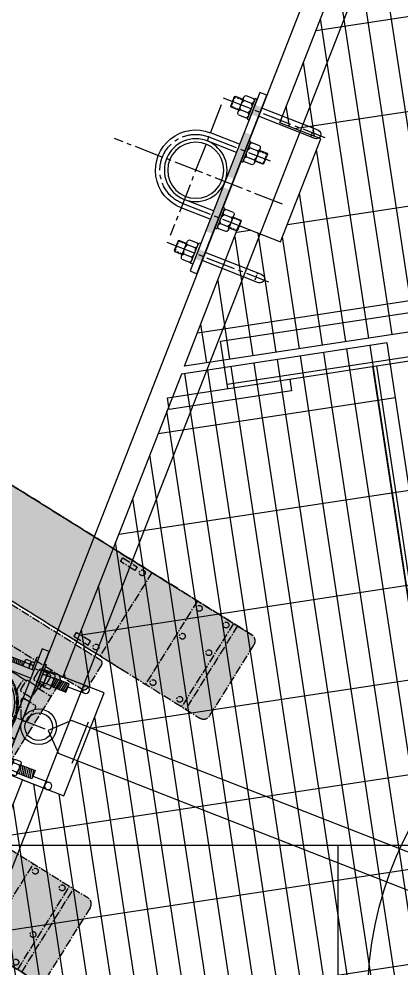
# Model space of a CAD drawing. Extents: x -408 to 1508121, y -29672 to 868845.
# Drawn here: x 1341766 to 1342284, y 373633 to 374919 of the extents above; entities that cross this region are included whole.
import ezdxf

# ---------------------------------------------------------------- set-up
doc = ezdxf.new("R2010")
doc.units = 0
doc.header["$MEASUREMENT"] = 0
for name, pattern in [('CENTER2', [16.875, 11.25, -1.875, 1.875, -1.875]), ('CENTRE', [58, 40, -6, 6, -6]), ('HIDDEN2', [4, 2.5, -1.5])]:
    doc.linetypes.add(name, pattern=pattern)
doc.layers.get('0').update_dxf_attribs({"lineweight": 25})
for name, color, linetype in [('-GRATING SLOT', 2, 'Continuous'), ('Building Exist', 8, 'Continuous'), ('Cable Ladder New', 2, 'Continuous'), ('ELEC', 1, 'CENTER2'), ('Hatch', 8, 'Continuous'), ('Monopole Exist', 7, 'Continuous'), ('Poles Exist', 7, 'Continuous'), ('Steelwork centreline', 1, 'CENTRE'), ('Steelwork Exist', 7, 'Continuous'), ('Steelwork Hidden', 1, 'Continuous'), ('Steelwork New', 2, 'Continuous')]:
    doc.layers.add(name, color=color, linetype=linetype)
pattern_1 = [(98.6293691672023, (1343210.438088908, 372749.4975708759), (-31.39057733275509, -4.763838233643369), []), (188.6293691672023, (1343210.438088908, 372749.4975708759), (19.05535293457347, -125.5623093310203), [])]
pattern_2 = [(190, (-72145.72343656182, -23711.39571074148), (0.4410663712739993, -2.501411692651009), [])]
pattern_3 = [(255, (-12479.50001493878, -2438.904908980039), (1.690370196005869, -0.4529333289294116), [])]

# ---------------------------------------------------------------- blocks, each defined once
blk = doc.blocks.new('1651651')
at = {"layer": 'Monopole Exist', "color": 8}
for p, q in [((740814.0503221236, 419302.0154061548), (740779.4334414382, 419435.1232124968)), ((740833.4494959847, 419306.8838033381), (740798.7895780816, 419440.1570951153)), ((741109.5840900538, 419377.802196404), (741115.7670692098, 419385.6616345999)), ((741109.5840900538, 419377.802196404), (741141.0218428369, 419353.0702797792)), ((741115.7670692098, 419385.6616345999), (741147.2048219935, 419360.9297179746)), ((741117.4435282497, 419371.6192172482), (741034.4505831351, 419253.7103878794)), ((741133.1624046415, 419359.253258935), (741049.969464395, 419241.060294671)), ((741141.0218428369, 419353.0702797792), (741147.2048219935, 419360.9297179746)), ((740493.9583980786, 419231.9822982739), (740514.1132728175, 419266.533434641)), ((740522.7510569093, 419261.4947159561), (740514.1132728175, 419266.533434641)), ((740502.5961821703, 419226.9435795891), (740522.7510569093, 419261.4947159561)), ((740517.7123382249, 419252.8569318647), (740646.258915417, 419186.778042645)), ((740502.5961821703, 419226.9435795891), (740493.9583980786, 419231.9822982739)), ((740507.6349008547, 419235.5813636809), (740635.8724531528, 419169.661327558))]:
    blk.add_line(p, q, dxfattribs=at)
for centre, radius in [((740871.7344647446, 419038.2493361417), 495.0000000000143), ((740784.7520395321, 419454.4030598596), 19.99999999997682), ((740871.7344647446, 419038.2493361417), 270)]:
    blk.add_circle(centre, radius, dxfattribs=at)
blk = doc.blocks.new('NEW MOUNT')
at = {"layer": 'Building Exist'}
h = blk.add_hatch(color=2, dxfattribs=at)
h.dxf.hatch_style = 1
h.paths.add_polyline_path([(-97.99997345975679, 9.994499960404935), (-105.0001735717323, 9.994537142523768), (-105.0002194128028, 0.0005733540147048), (-97.99997345975679, 0.0005351291511033)])
h.paths.add_polyline_path([(-105.0001735717323, 9.994537142523768), (-111.9999734597568, 9.994574322516197), (-111.9999734597568, 0.000611576191659), (-105.0002194128028, 0.0005733540147048)])
h = blk.add_hatch(color=2, dxfattribs=at)
h.dxf.hatch_style = 1
h.paths.add_polyline_path([(-48.55027701400468, 9.995699700324618), (-71.99997345975679, 9.995228154903087), (-71.99997345975679, 0.0003931560713681), (-48.55033010555053, 0.0002651092236192)])
h.paths.add_polyline_path([(-7.999973459756802, 9.99651511855518), (-48.55027701400468, 9.995699700324618), (-48.55033010555053, 0.0002651092236192), (-7.999973459756802, 4.36838799942e-05)])
h = blk.add_hatch(color=2, dxfattribs=at)
h.dxf.hatch_style = 1
h.paths.add_polyline_path([(48.55038321028768, 9.995699700324618), (72.00007965603982, 9.995228154903087), (72.00007965603982, 0.0003931560713681), (48.55043630183354, 0.0002651092236192)])
h.paths.add_polyline_path([(8.000079656039816, 9.99651511855518), (48.55038321028768, 9.995699700324618), (48.55043630183354, 0.0002651092236192), (8.000079656039816, 4.36838799942e-05)])
h = blk.add_hatch(color=2, dxfattribs=at)
h.dxf.hatch_style = 1
h.paths.add_polyline_path([(98.00002654024321, 9.994499960404935), (105.0002266522187, 9.994537142523768), (105.0002724932892, 0.0005733540147048), (98.00002654024321, 0.0005351291511033)])
h.paths.add_polyline_path([(105.0002266522187, 9.994537142523768), (112.0000265402432, 9.994574322516197), (112.0000265402432, 0.000611576191659), (105.0002724932892, 0.0005733540147048)])
at = {"color": 2}
blk.add_lwpolyline([(-130.0000000176551, -0.0059381552309787), (-129.9999469018585, 9.99406184462714), (130.0000530981415, 9.999290134463081), (129.9999999823449, -0.0007098653913999), (-129.999999982343, 0.0007098653913999)], dxfattribs=at)
at = {"layer": 'Steelwork centreline'}
for p, q in [((2.65402431978e-05, -73.6831518124648), (2.65402431978e-05, 170.635769244629)), ((-104.9999734597568, 53.62161284609829), (-105.0008273696549, -94.3414511189372)), ((-94.96396817046208, 52.54718039781764), (94.96402125094843, 52.54617158020447)), ((-48.54997345788433, 52.54701141342011), (-48.55052665888615, -37.00442193518029)), ((48.5500265403316, 52.54670785848758), (48.54947333932797, -37.00472549011465)), ((105.0000265402432, 53.62161284609829), (105.0008804501412, -94.3414511189372))]:
    blk.add_line(p, q, dxfattribs=at)
blk.add_arc((2.65402431978e-05, 52.54667598901106), 48.55, 359.9993738503077, 180, dxfattribs=at)
at = {"layer": 'Steelwork Exist', "color": 2}
for p, q in [((-54.55027701453764, 9.995609933575906), (-54.5499734578043, 52.54704328289846)), ((-42.55027701469953, 9.995546194619235), (-42.54997345796619, 52.54697954394361)), ((42.54972298364918, 9.995306378641544), (42.55002654042619, 52.54673972796228)), ((54.54972298348002, 9.995242639688511), (54.55002654024247, 52.54667598901106)), ((-119.0001202029671, 25.99461150457319), (-119.0001786303437, 14.99461150473689)), ((-115.392414425276, 27.99459234198548), (-94.60780473473824, 27.99448194288016)), ((-111.6668452971135, 14.99457255314883), (-111.6667868697404, 25.99457255299058)), ((-98.33351196396687, 14.99450173208788), (-98.33345353659388, 25.99450173193145)), ((-91.00012020336365, 25.99446278035066), (-91.00017863073664, 14.99446278050527)), ((91.00017328385002, 25.99446278035066), (91.000231711223, 14.99446278050527)), ((115.3924675057624, 27.99459234198548), (94.60785781522465, 27.99448194288016)), ((98.33356504445328, 14.99450173208788), (98.33350661708029, 25.99450173193145)), ((111.6668983775998, 14.99457255314883), (111.6668399502268, 25.99457255299058)), ((119.0001732834534, 25.99461150457319), (119.0002317108301, 14.99461150473689)), ((-115.3924940989691, 12.99459234219648), (-94.60788440842772, 12.99448194309298)), ((115.3925471794555, 12.99459234219648), (94.60793748891409, 12.99448194309298)), ((-111.0007623730143, -82.10465514742698), (-111.0002583041459, -0.0054309877505148)), ((-99.00076237319081, -82.10471888638001), (-99.00025830431879, -0.0054947267017269)), ((-62.5504151155219, -16.0043475733637), (-62.5503566881489, -5.004347573520134)), ((-38.15804121991822, -3.004477135214982), (-58.94265091045963, -3.004366736106022)), ((-55.21702335491863, -5.004386525104564), (-55.21708178229165, -16.00438652494631)), ((-41.88369002177386, -5.004457346163691), (-41.88374844914688, -16.00445734600725)), ((-34.55041511591844, -16.00449629759168), (-34.55035668854363, -5.004496297759033)), ((34.54958488115517, -16.00494087491643), (34.54964330852817, -5.004940875072862)), ((58.94195877675882, -3.005070436767709), (38.15734908621744, -3.004960037658746)), ((41.88297664175843, -5.004979826657289), (41.88291821438543, -16.00497982649904)), ((55.21630997490318, -5.005050647716416), (55.21625154753018, -16.00505064755998)), ((62.54958488075863, -16.00508959914441), (62.54964330813344, -5.005089599311759)), ((99.00081545367719, -82.10471888638001), (99.00031138480516, -0.0054947267017269)), ((111.0008154535007, -82.10465514742698), (111.0003113846323, -0.0054309877505148)), ((-38.15812089360952, -18.00447713500216), (-58.94273058415275, -18.00436673589684)), ((58.94187910306754, -18.00507043655489), (38.15726941252433, -18.00496003744956))]:
    blk.add_line(p, q, dxfattribs=at)
at = {"layer": 'Steelwork Exist', "color": 8, "linetype": 'HIDDEN2'}
for p, q in [((-97.00005115274328, 38.99449464964346), (-113.0000511525195, 38.99457963491478)), ((-112.0000458409558, 39.99457432332201), (-112.0001095799052, 27.99457432349118)), ((-98.00010958010172, 27.9944999613781), (-98.0000458411505, 39.99449996121075)), ((97.00010423322964, 38.99449464964346), (113.0001042330059, 38.99457963491478)), ((98.00016266058813, 27.9944999613781), (98.00009892163686, 39.99449996121075)), ((112.0000989214422, 39.99457432332201), (112.0001626603916, 27.99457432349118)), ((-55.55042573877654, -18.00438475438932), (-55.55048947772957, -30.0043847542238)), ((-41.55048947793146, -30.00445911633324), (-41.55042573897482, -18.00445911650604)), ((41.54957425790053, -18.00497805594204), (41.5495105189475, -30.00497805577652)), ((55.54951051874559, -30.00505241788597), (55.54957425770225, -18.00505241805877)), ((-56.55048416613317, -29.0043794426565), (-40.55048416635691, -29.00446442792964)), ((40.54951583054388, -29.00497274420923), (56.54951583032016, -29.00505772948236)), ((-99.00073050371793, -76.10471888646369), (-111.0007305035487, -76.10465514751066)), ((99.00078358420431, -76.10471888646369), (111.0007835840351, -76.10465514751066))]:
    blk.add_line(p, q, dxfattribs=at)
at = {"layer": 'Steelwork Exist', "color": 2}
for points in [[(-97.00010958012173, 27.99449464979989), (-97.00005115274328, 38.99449464964346), (-98.0000458411505, 39.99449996121075), (-112.0000458409558, 39.99457432332201), (-113.0000511525195, 38.99457963491478), (-113.000109579898, 27.99457963507121)], [(97.00016266060814, 27.99449464979989), (97.00010423322964, 38.99449464964346), (98.00009892163686, 39.99449996121075), (112.0000989214422, 39.99457432332201), (113.0001042330059, 38.99457963491478), (113.0001626603843, 27.99457963507121)], [(-56.55042573876745, -18.00437944281293), (-56.55048416613317, -29.0043794426565), (-55.55048947772957, -30.0043847542238), (-41.55048947793146, -30.00445911633324), (-40.55048416635691, -29.00446442792964), (-40.55042573898754, -18.00446442808606)], [(40.54957425790962, -18.00497274436566), (40.54951583054388, -29.00497274420923), (41.5495105189475, -30.00497805577652), (55.54951051874559, -30.00505241788597), (56.54951583032016, -29.00505772948236), (56.54957425768952, -18.00505772963879)]]:
    blk.add_lwpolyline(points, dxfattribs=at)
at = {"layer": 'Steelwork Exist'}
for points in [[(-90.00018925390758, 12.99445746895617), (-90.00020518864767, 9.994457468999826), (-120.0002051882238, 9.994616816382404), (-120.0001892534874, 12.99461681633875), (-90.00018925390758, 12.99445746895617)], [(90.00024233439397, 12.99445746895617), (90.00025826913406, 9.994457468999826), (120.0002582687102, 9.994616816382404), (120.0002423339738, 12.99461681633875), (90.00024233439397, 12.99445746895617)], [(-63.55034606497793, -3.004342261967393), (-63.55033013024149, -0.0043422620110505), (-33.5503301306635, -0.0045016093972663), (-33.55034606540357, -3.004501609353609), (-63.55034606497793, -3.004342261967393)], [(33.54965393169914, -3.00493556352012), (33.54966986643558, -0.0049355635637767), (63.54966986601357, -0.0050949109499925), (63.5496539312735, -3.005094910906336), (33.54965393169914, -3.00493556352012)]]:
    blk.add_lwpolyline(points, dxfattribs=at)
at = {"layer": 'Steelwork Exist', "color": 2}
for radius in [42.54999999999999, 38.05]:
    blk.add_circle((2.65402431978e-05, 52.54667598901106), radius, dxfattribs=at)
for centre, radius, start, end in [((2.65402431978e-05, 52.54667598901106), 54.55, 359.9993912933662, 180), ((-115.3334660729633, 23.63435032751295), 4.360640472798487, 32.76917191631592, 147.2302194215258), ((-105.0001739091349, 15.88342603149249), 12.11111111111111, 56.60120720098078, 123.3981841369849), ((-94.66679940659014, 23.63424055487303), 4.360640472798487, 32.76917191631592, 147.2302194215258), ((94.66685248707651, 23.63424055487303), 4.360640472798487, 32.7697805784742, 147.2308280836841), ((105.0002269896213, 15.88342603149249), 12.11111111111111, 56.60181586310208, 123.3987927990765), ((115.3335191534497, 23.63435032751295), 4.360640472798487, 32.7697805784742, 147.2308280836841), ((-115.3334994271172, 17.35483373020361), 4.360640472798487, 212.7691719163159, 327.2302194215258), ((-105.0001249245688, 25.10564825358415), 12.11111111111111, 236.6012072009808, 303.3981841369849), ((-94.66683276074036, 17.35472395756551), 4.360640472798487, 212.7691719163159, 327.2302194215258), ((94.66688584122677, 17.35472395756551), 4.360640472798487, 212.7697805784742, 327.2308280836841), ((105.0001780050552, 25.10564825358415), 12.11111111111111, 236.6018158631021, 303.3987927990765), ((115.3335525076036, 17.35483373020361), 4.360640472798487, 212.7697805784742, 327.2308280836841), ((-58.88370255814697, -7.364608750580372), 4.360640472798487, 32.76917191631592, 147.2302194215258), ((-48.55041039431672, -15.11553304660265), 12.11111111111111, 56.60120720098078, 123.3981841369849), ((-38.21703589177014, -7.364718523222108), 4.360640472798487, 32.76917191631592, 147.2302194215258), ((38.21629743853009, -7.365202052133098), 4.360640472798487, 32.76917191631592, 147.2302194215258), ((48.54958960236036, -15.11612634815537), 12.11111111111111, 56.60120720098078, 123.3981841369849), ((58.88296410490693, -7.365311824774835), 4.360640472798487, 32.76917191631592, 147.2302194215258), ((-58.88373591229537, -13.64412534788789), 4.360640472798487, 212.7691719163159, 327.2302194215258), ((-48.55036140975061, -5.893310824509172), 12.11111111111111, 236.6012072009808, 303.3981841369849), ((-38.21706924592218, -13.64423512053145), 4.360640472798487, 212.7691719163159, 327.2302194215258), ((38.21626408438168, -13.64471864944062), 4.360640472798487, 212.7691719163159, 327.2302194215258), ((48.54963858692645, -5.893904126061896), 12.11111111111111, 236.6012072009808, 303.3981841369849), ((58.88293075075488, -13.64482842208417), 4.360640472798487, 212.7691719163159, 327.2302194215258), ((-105.0007623731071, -82.10468701689986), 5.999999999999999, 179.999695668882, 359.999695668882), ((105.0008154535935, -82.10468701689986), 5.999999999999999, 180.000304331118, 0.0003043311180138999)]:
    blk.add_arc(centre, radius, start, end, dxfattribs=at)
blk = doc.blocks.new('M12 NUT')
at = {"layer": 'Steelwork Exist'}
for p, q in [((-5.250000000000226, 8.800000000230739), (-5.250000000000226, 2.000000000230556)), ((5.249999999999772, 8.800000000230739), (5.249999999999772, 2.000000000230556))]:
    blk.add_line(p, q, dxfattribs=at)
blk.add_lwpolyline([(8.499999999999545, 2.305569e-10), (-8.500000000000227, 2.305569e-10, -0.4142135623730721), (-10.50000000000022, 2.000000000230556), (-10.50000000000068, 8.800000000230284, -0.4142135623731072), (-8.500000000000684, 10.80000000023028), (8.5, 10.80000000023074, -0.4142135623731227), (10.5, 8.800000000230284), (10.49999999999954, 2.000000000230556, -0.414213562373074)], format="xyb", close=True, dxfattribs=at)
for centre, start, end in [((-7.250000000000227, 8.800000000230739), 0, 90), ((-7.250000000000227, 2.000000000230556), 270, 0), ((-3.250000000000226, 8.800000000230739), 90, 180), ((-3.250000000000226, 2.000000000230556), 180, 270), ((3.249999999999772, 8.800000000230739), 0, 90), ((3.249999999999772, 2.000000000230556), 270, 0), ((7.249999999999773, 8.800000000230739), 90, 180), ((7.249999999999773, 2.000000000230556), 180, 270)]:
    blk.add_arc(centre, 2, start, end, dxfattribs=at)
blk = doc.blocks.new('M12 LOCK NUT')
at = {"layer": 'Steelwork Exist'}
for p, q in [((-5.249999999999886, 4), (-5.249999999999886, 2)), ((5.250000000000114, 4), (5.250000000000114, 2))]:
    blk.add_line(p, q, dxfattribs=at)
blk.add_lwpolyline([(8.499999999999886, 0), (-8.499999999999886, 0, -0.4142135623730721), (-10.49999999999988, 1.999999999999544), (-10.50000000000034, 3.999999999999545, -0.4142135623731072), (-8.500000000000341, 6), (8.500000000000341, 6, -0.4142135623731227), (10.50000000000034, 4), (10.49999999999988, 1.999999999999544, -0.414213562373074)], format="xyb", close=True, dxfattribs=at)
for centre, start, end in [((-7.249999999999886, 4), 0, 90), ((-7.249999999999886, 2), 270, 0), ((-3.249999999999886, 4), 90, 180), ((-3.249999999999886, 2), 180, 270), ((3.250000000000113, 4), 0, 90), ((3.250000000000113, 2), 270, 0), ((7.250000000000111, 4), 90, 180), ((7.250000000000111, 2), 180, 270)]:
    blk.add_arc(centre, 2, start, end, dxfattribs=at)
blk = doc.blocks.new('1212')
h = blk.add_hatch(color=2)
h.dxf.hatch_style = 1
h.paths.add_polyline_path([(-13115.38170677382, 988.3636829378627), (-13159.38170677382, 988.3636829378627), (-13159.38170677382, 978.3636829378302), (-13131.88170677381, 978.3636829378302), (-13115.38170677382, 978.363682937834)])
h = blk.add_hatch(color=2)
h.dxf.hatch_style = 1
h.paths.add_polyline_path([(-13060.08170677381, 988.3636829378627), (-13016.0817067738, 988.3636829378627), (-13016.0817067738, 978.3636829378302), (-13043.58170677382, 978.3636829378302), (-13060.08170677381, 978.363682937834)])
at = {"layer": 'Steelwork Exist'}
h = blk.add_hatch(dxfattribs=at)
h.set_pattern_fill('ANSI31', color=2, scale=0.8, angle=504.9999999999998, style=0)
h.set_pattern_definition(pattern_2)
h.paths.add_polyline_path([(-13156.88170677383, 1004.26368293786), (-13156.88170677382, 1030.563682937863), (-13162.73170677381, 1030.56368293786), (-13162.73170677381, 1004.26368293786)])
h = blk.add_hatch(dxfattribs=at)
h.set_pattern_fill('ANSI31', color=2, scale=0.8, angle=504.9999999999998, style=0)
h.set_pattern_definition(pattern_2)
h.paths.add_polyline_path([(-13018.58170677381, 1004.26368293786), (-13018.58170677381, 1030.563682937863), (-13012.73170677382, 1030.56368293786), (-13012.73170677382, 1004.26368293786)])
h = blk.add_hatch(dxfattribs=at)
h.set_pattern_fill('ANSI31', color=2, scale=0.8, angle=504.9999999999998, style=0)
h.set_pattern_definition([(190, (-11924.27086900209, 1625.857688235526), (0.4410663712740015, -2.501411692651008), [])])
h.paths.add_polyline_path([(-13156.88170677381, 937.1636829378294), (-13144.88170677381, 937.1636829378294), (-13144.88170677381, 958.5636829378308), (-13156.88170677381, 958.5636829378308)])
h = blk.add_hatch(dxfattribs=at)
h.set_pattern_fill('ANSI31', color=2, scale=0.8, angle=504.9999999999998, style=0)
h.set_pattern_definition([(350.0000000000001, (-14251.19254454553, 1625.857688235526), (-0.4410663712740015, -2.501411692651008), [])])
h.paths.add_polyline_path([(-13018.58170677381, 937.1636829378294), (-13030.58170677381, 937.1636829378294), (-13030.58170677381, 958.5636829378308), (-13018.58170677381, 958.5636829378308)])
at = {"layer": 'Steelwork centreline'}
for p, q in [((-13087.73170677382, 944.8909243002306), (-13087.73170677382, 1136.477414552868)), ((-13185.41525694671, 1045.513682937828), (-12993.68526017469, 1045.513682937828))]:
    blk.add_line(p, q, dxfattribs=at)
at = {"layer": 'Steelwork Exist', "color": 2}
for p, q in [((-13156.88170677383, 1045.513682937835), (-13156.88170677383, 988.3636829378627)), ((-13144.88170677382, 988.3636829378627), (-13144.88170677382, 1045.513682937835)), ((-13030.58170677382, 988.3636829378627), (-13030.58170677382, 1045.513682937835)), ((-13018.58170677382, 1045.513682937835), (-13018.58170677382, 988.3636829378627)), ((-13156.88170677383, 1030.56368293786), (-13162.73170677381, 1030.56368293786)), ((-13162.73170677381, 1030.56368293786), (-13162.73170677381, 1004.26368293786)), ((-13018.58170677381, 1030.56368293786), (-13012.73170677382, 1030.56368293786)), ((-13012.73170677382, 1030.56368293786), (-13012.73170677382, 1004.26368293786)), ((-13162.23170677381, 1002.263682937904), (-13162.23170677381, 997.8636829379027)), ((-13162.23170677381, 993.8636829378592), (-13162.23170677381, 992.8636829378592)), ((-13013.23170677382, 1002.263682937904), (-13013.23170677382, 997.8636829379027)), ((-13013.23170677382, 993.8636829378592), (-13013.23170677382, 992.8636829378592)), ((-13162.73170677381, 913.06368293786), (-13162.73170677381, 978.3636829378627)), ((-13159.38170677382, 988.3636829378627), (-13159.38170677382, 978.3636829378627)), ((-13115.38170677382, 988.3636829378627), (-13115.38170677382, 978.3636829378627)), ((-13060.08170677381, 988.3636829378627), (-13060.08170677381, 978.3636829378627)), ((-13016.0817067738, 988.3636829378627), (-13016.0817067738, 978.3636829378627)), ((-13012.73170677382, 913.06368293786), (-13012.73170677382, 978.3636829378627)), ((-13156.88170677381, 937.1636829378294), (-13156.88170677381, 958.5636829378308)), ((-13144.88170677381, 958.5636829378308), (-13144.88170677381, 937.1636829378294)), ((-13030.58170677381, 958.5636829378308), (-13030.58170677381, 937.1636829378294)), ((-13018.58170677381, 937.1636829378294), (-13018.58170677381, 958.5636829378308)), ((-13144.88170677381, 937.1636829378294), (-13156.88170677381, 937.1636829378294)), ((-13152.73170677379, 937.1636829378294), (-13152.73170677381, 913.06368293786)), ((-13030.58170677381, 937.1636829378294), (-13018.58170677381, 937.1636829378294)), ((-13022.73170677385, 937.1636829378294), (-13022.73170677382, 913.06368293786))]:
    blk.add_line(p, q, dxfattribs=at)
for points in [[(-13156.88170677383, 1004.263682937904), (-13164.73170677381, 1004.263682937904, 0.4142135623730951), (-13166.73170677381, 1002.263682937904), (-13166.73170677381, 997.8636829379027, 0.4142135623730961), (-13164.73170677381, 995.8636829379027), (-13156.88170677383, 995.8636829379027)], [(-13018.58170677381, 1004.263682937904), (-13010.73170677382, 1004.263682937904, -0.4142135623730951), (-13008.73170677382, 1002.263682937904), (-13008.73170677382, 997.8636829379027, -0.4142135623730961), (-13010.73170677382, 995.8636829379027), (-13018.58170677381, 995.8636829379027)], [(-13156.88170677383, 995.863682937859), (-13164.73170677381, 995.863682937859, 0.4142135623730951), (-13166.73170677381, 993.8636829378592), (-13166.73170677381, 992.8636829378592, 0.4142135623730961), (-13164.73170677381, 990.8636829378592), (-13156.88170677383, 990.8636829378592)], [(-13018.58170677381, 995.863682937859), (-13010.73170677382, 995.863682937859, -0.4142135623730951), (-13008.73170677382, 993.8636829378592), (-13008.73170677382, 992.8636829378592, -0.4142135623730961), (-13010.73170677382, 990.8636829378592), (-13018.58170677381, 990.8636829378592)]]:
    blk.add_lwpolyline(points, format="xyb", dxfattribs=at)
for points in [[(-13156.88170677383, 990.8636829378592), (-13175.23170677381, 990.8636829378592), (-13175.23170677381, 988.3636829378627), (-13156.88170677383, 988.3636829378627)], [(-13018.58170677381, 990.8636829378592), (-13000.23170677382, 990.8636829378592), (-13000.23170677384, 988.3636829378627), (-13018.58170677382, 988.3636829378627)]]:
    blk.add_lwpolyline(points, dxfattribs=at)
for points in [[(-12987.73170677381, 988.3636829378627), (-13187.73170677381, 988.3636829378627), (-13187.73170677381, 978.3636829378627), (-12987.73170677381, 978.3636829378627)], [(-13131.88170677381, 978.3636829378302), (-13169.88170677381, 978.3636829378302), (-13169.88170677381, 975.36368293783), (-13131.88170677381, 975.36368293783)], [(-13043.58170677381, 978.3636829378302), (-13005.5817067738, 978.3636829378302), (-13005.5817067738, 975.36368293783), (-13043.58170677381, 975.36368293783)]]:
    blk.add_lwpolyline(points, close=True, dxfattribs=at)
for radius in [57.14999999999999, 52.14999999999999]:
    blk.add_circle((-13087.73170677382, 1045.513682937828), radius, dxfattribs=at)
for centre, radius, start, end in [((-13087.73170677382, 1045.513682937835), 69.15, 0, 180), ((-13087.73170677382, 1045.513682937835), 57.14999999999999, 0, 180), ((-13164.23170677381, 1002.263682937904), 2, 0, 90), ((-13160.23170677381, 1002.263682937904), 2, 90, 180), ((-13015.23170677382, 1002.263682937904), 2, 0, 90), ((-13011.23170677382, 1002.263682937904), 2, 90, 180), ((-13164.23170677381, 997.8636829379027), 2, 270, 0), ((-13164.23170677381, 993.8636829378592), 2, 0, 90), ((-13164.23170677381, 992.8636829378592), 2, 270, 0), ((-13160.23170677381, 997.8636829379027), 2, 180, 270), ((-13160.23170677381, 993.8636829378592), 2, 90, 180), ((-13160.23170677381, 992.8636829378592), 2, 180, 270), ((-13015.23170677382, 997.8636829379027), 2, 270, 0), ((-13015.23170677382, 993.8636829378592), 2, 0, 90), ((-13015.23170677382, 992.8636829378592), 2, 270, 0), ((-13011.23170677382, 997.8636829379027), 2, 180, 270), ((-13011.23170677382, 993.8636829378592), 2, 90, 180), ((-13011.23170677382, 992.8636829378592), 2, 180, 270), ((-13157.73170677381, 913.06368293786), 5, 0, 180), ((-13017.73170677382, 913.06368293786), 5, 0, 180), ((-13157.73170677381, 913.06368293786), 5, 180, 0), ((-13017.73170677382, 913.06368293786), 5, 180, 0)]:
    blk.add_arc(centre, radius, start, end, dxfattribs=at)
at = {"layer": 'Steelwork Exist', "color": 2, "rotation": 180}
for name, p in [('M12 LOCK NUT', (-13150.88170677381, 975.36368293783)), ('M12 NUT', (-13150.88170677381, 969.3636829378302))]:
    blk.add_blockref(name, p, dxfattribs=at)
at = {"layer": 'Steelwork Exist', "color": 2, "xscale": -1, "rotation": 180}
for name, p in [('M12 LOCK NUT', (-13024.58170677381, 975.36368293783)), ('M12 NUT', (-13024.58170677381, 969.3636829378302))]:
    blk.add_blockref(name, p, dxfattribs=at)
blk = doc.blocks.new('*U255')
at = {"true_color": 0xffffff}
h = blk.add_hatch(color=7, dxfattribs=at)
h.dxf.hatch_style = 1
edge = h.paths.add_edge_path()
edge.add_line((-332.7066466859715, 276.4412483093329), (-862.7066466859714, 276.4412483093329))
edge.add_arc((-862.7066466859714, 266.4412483093329), 10, 90, 180)
edge.add_line((-872.7066466859714, 266.4412483093329), (-872.7066466859714, 153.4412483093329))
edge.add_arc((-862.7066466859714, 153.4412483093329), 10, 180, 270)
edge.add_line((-862.7066466859714, 143.4412483093328), (-332.7066466859715, 143.4412483093328))
edge.add_arc((-332.7066466859715, 163.4412483093329), 20, 270, 360)
edge.add_line((-312.7066466859715, 163.4412483093329), (-312.7066466859715, 256.4412483093329))
edge.add_arc((-332.7066466859715, 256.4412483093329), 20, 0, 90)
h = blk.add_hatch(color=7, dxfattribs=at)
h.dxf.hatch_style = 1
edge = h.paths.add_edge_path()
edge.add_line((-446.0885262970286, 139.1153693262022), (-706.7968293869808, 139.1153693262022))
edge.add_arc((-706.7968293869808, 134.1153693262022), 5, 90, 180)
edge.add_line((-711.7968293869808, 134.1153693262022), (-711.7968293869808, 97.1153693262022))
edge.add_arc((-706.7968293869808, 97.1153693262022), 5, 180, 270)
edge.add_line((-706.7968293869808, 92.1153693262022), (-666.5837014428863, 92.1153693262022))
edge.add_arc((-666.583701443008, 82.11536932649622), 9.99999999970597, 89.99999999930237, 179.9974358599911)
edge.add_line((-676.5837014326997, 82.11581685335246), (-676.5837014326997, -82.11582135241598))
edge.add_arc((-666.5841534486977, -82.11582135241598), 9.999547984002104, 180.0000000000001, 270.0025899196011)
edge.add_line((-666.5837014428863, -92.1153693262022), (-706.7968293869808, -92.1153693262022))
edge.add_arc((-706.7968293869808, -97.1153693262022), 5, 90, 180)
edge.add_line((-711.7968293869808, -97.1153693262022), (-711.7968293869808, -134.1153693262022))
edge.add_arc((-706.7968293869808, -134.1153693262022), 5, 180, 270)
edge.add_line((-706.7968293869808, -139.1153693262022), (-446.0885262970286, -139.1153693262022))
edge.add_arc((-446.0885262970286, -134.1153693262022), 5, 270, 360)
edge.add_line((-441.0885262970286, -134.1153693262022), (-441.0885262970286, -97.1153693262022))
edge.add_arc((-446.0885262970286, -97.1153693262022), 5, 0, 90)
edge.add_line((-446.0885262970286, -92.1153693262022), (-481.9074327716688, -92.11536932617183))
edge.add_arc((-483.562393213261, -78.04116031827297), 14.1711768481399, 276.7065086065166, 368.5758282112092)
edge.add_line((-469.5496589279336, -75.92797998756993), (-482.6034682748312, -75.9279799873475))
edge.add_line((-482.6034682748312, -75.9279799873475), (-511.1367397224703, -61.83331205439754))
edge.add_line((-511.1367397224703, -61.83331205439754), (-545.516775590152, -61.83331205439754))
edge.add_arc((-525.4818612282731, -61.18088892583221), 20.04553440112059, 124.14569243126351, 181.8651383306969, ccw=False)
edge.add_line((-536.7334032615287, -44.59094464321345), (-513.2378649284828, -28.67530617603916))
edge.add_arc((-518.8645265931723, -20.36891965548211), 10.03271541098321, 304.1133129720614, 359.9000611521219)
edge.add_arc((-12189.23337541665, -0.0127187310044761), 11680.41931751228, 359.9000611521219, 360.1000636260545)
edge.add_arc((-527.66162601415, 15.69275943016178), 19.40593010181404, 13.99677610861405, 41.98984976492545)
edge.add_line((-513.2379093257337, 28.67530617603524), (-536.7334032611278, 44.59094464295775))
edge.add_arc((-525.5027205288199, 61.17026306462722), 20.02503518001577, 178.102532482827, 235.88663675663952, ccw=False)
edge.add_line((-545.516775590152, 61.83331205439754), (-511.1367397224703, 61.83331205439754))
edge.add_line((-511.1367397224703, 61.83331205439754), (-482.6034682748312, 75.9279799873475))
edge.add_line((-482.6034682748312, 75.9279799873475), (-469.5496589279673, 75.9279799873475))
edge.add_arc((-483.5623932132608, 78.0411603182731), 14.17117684813971, 351.4241717878807, 443.2934913934836)
edge.add_line((-481.9074327716688, 92.11536932617183), (-446.0885262970286, 92.1153693262022))
edge.add_arc((-446.088526297033, 97.11536932620643), 5.000000000004233, 270.0000000000495, 359.9999999999515)
edge.add_line((-441.0885262970286, 97.1153693262022), (-441.0885262970286, 134.1153693262022))
edge.add_arc((-446.0885262970286, 134.1153693262022), 5, 0, 90)
h = blk.add_hatch()
h.set_pattern_fill('_USER', color=256, scale=1.75, angle=255, pattern_type=0)
h.set_pattern_definition(pattern_3)
h.paths.add_polyline_path([(-500.8611339541557, 52.7888820877124), (-565.245125746721, 52.7888820877124), (-565.245125746721, 59.48338667719509), (-500.8611339541557, 59.48338667719509)])
h = blk.add_hatch()
h.set_pattern_fill('_USER', color=256, scale=1.75, angle=255, pattern_type=0)
h.set_pattern_definition(pattern_3)
h.paths.add_polyline_path([(-500.8611339541557, -52.7888820877124), (-565.245125746721, -52.7888820877124), (-565.245125746721, -59.48338667719509), (-500.8611339541557, -59.48338667719509)])
h = blk.add_hatch(color=7, dxfattribs=at)
h.dxf.hatch_style = 1
edge = h.paths.add_edge_path()
edge.add_line((-332.7066466859715, -143.4412483093328), (-862.7066466859714, -143.4412483093328))
edge.add_arc((-862.7066466859714, -153.4412483093329), 10, 90, 180)
edge.add_line((-872.7066466859714, -153.4412483093329), (-872.7066466859714, -266.4412483093329))
edge.add_arc((-862.7066466859714, -266.4412483093329), 10, 180, 270)
edge.add_line((-862.7066466859714, -276.4412483093329), (-332.7066466859715, -276.4412483093329))
edge.add_arc((-332.7066466859715, -256.4412483093329), 20, 270, 360)
edge.add_line((-312.7066466859715, -256.4412483093329), (-312.7066466859715, -163.4412483093329))
edge.add_arc((-332.7066466859715, -163.4412483093329), 20, 0, 90)
for p, q in [((-840.1391144060934, 276.4412483093329), (-840.1391144060934, 143.4412483093328)), ((-833.7055040693549, 276.4412483093329), (-833.7055040693549, 143.4412483093328)), ((-776.0874149192996, 276.4412483093329), (-776.0874149192996, 143.4412483093328)), ((-703.3556432265495, 276.4412483093329), (-703.3556432265495, 143.4412483093328)), ((-424.8595786234536, 276.4412483093329), (-424.8595786234536, 143.4412483093328)), ((-414.8595786234536, 276.4412483093329), (-414.8595786234536, 143.4412483093328)), ((-414.8595786234536, 266.441248309362), (-332.7066466859715, 266.4412483093329)), ((-322.7066466859715, 256.4412483093329), (-322.7066466859715, 163.4412483093329)), ((-442.8685123504136, 143.4412483093038), (-742.5447810215289, 143.4412483093328)), ((-414.8595786234536, 153.441248309362), (-332.7066466859715, 153.4412483093329)), ((-711.7947045865174, 134.1153693262022), (-711.7947045865174, 97.1153693262022)), ((-446.0864014965655, 139.1153693262022), (-706.7947045865174, 139.1153693262022)), ((-441.0864014965653, 134.1153693262022), (-441.0864014965653, 97.1153693262022)), ((-446.0864014965655, 92.1153693262022), (-706.7947045865174, 92.1153693262022)), ((-657.7505694092423, 85.68155152793044), (-657.7505694092423, 92.1153693262022)), ((-520.830650124949, 83.68155152793042), (-520.830650124949, 70.2002534295898)), ((-493.8206322870855, 85.68155152793044), (-518.8306501249488, 85.68155152793044)), ((-491.8206322870855, 83.68155152793042), (-491.8206322870855, 77.0939938496158)), ((-657.7505694092423, 61.83331205439754), (-657.7505694092423, 68.2002534295898)), ((-518.8306501249488, 68.2002534295898), (-506.4058328237033, 68.2002534295898)), ((-511.1346149220071, 61.83331205439754), (-482.6013434743682, 75.9279799873475)), ((-505.0455499073314, 68.52637415268691), (-493.4603493707427, 74.4201145727129)), ((-482.6013434743682, 75.9279799873475), (-469.5475341275041, 75.9279799873475)), ((-654.4667174678642, 61.83331205439754), (-676.5824966475658, 61.83331205439754)), ((-624.8986425822541, 61.83331205439754), (-636.5600700311652, 61.83331205439754)), ((-632.4510826484355, 45.19958248708279), (-632.4510826484355, 61.83331205439754)), ((-624.8986425822541, 61.83331205439754), (-511.1346149220071, 61.83331205439754)), ((-565.245125746721, 59.48338667719509), (-500.8611339541557, 59.48338667719509)), ((-565.245125746721, 59.48338667719509), (-565.245125746721, 52.78888208768328)), ((-565.245125746721, 52.78888208768328), (-500.8611339541557, 52.78888208768328)), ((-560.5146507896887, 50.54071163828485), (-560.5146507896887, 61.83331205439754)), ((-560.5146507896887, 50.54071163828485), (-560.5146507896887, 61.83331205439754)), ((-545.5146507896889, 61.1495455406839), (-545.5146507896889, 61.83331205439754)), ((-545.5146507896889, 61.1495455406839), (-545.5146507896889, 61.83331205439754)), ((-500.8611339541557, 62.48338667719509), (-500.8611339541557, 49.78888208768331)), ((-495.8611339541557, 62.48338667719509), (-500.8611339541557, 62.48338667719509)), ((-497.8611339541557, 62.48338667719509), (-497.8611339541557, 49.78888208768331)), ((-495.8611339541557, 62.48338667719509), (-495.8611339541557, 49.78888208768331)), ((-647.1434730507779, 40.019498990383), (-663.5830543745133, 40.01949899035389)), ((-651.2436895346791, 12.6880898400268), (-632.7269406668374, 44.18600741471164)), ((-524.7605199370473, 7.087493351195008), (-560.5146507896887, 50.54071163828485)), ((-536.7312784606647, 44.59094464295775), (-513.2357401280196, 28.67530617603916)), ((-495.8611339541557, 49.78888208768331), (-500.8611339541557, 49.7888820876542)), ((-657.2088868728778, 15.82868535025045), (-644.5572600783952, 35.4991363818117)), ((-651.2436895346791, -12.68808984005591), (-632.7269406668374, -44.18600741471164)), ((-524.7605199370473, -7.087493351195008), (-560.5146507896887, -50.54071163828485)), ((-657.2088868728778, -15.82868535025045), (-644.5572600783952, -35.4991363818117)), ((-536.7312784606647, -44.59094464295775), (-513.2357401280196, -28.67530617603916)), ((-647.1434730507779, -40.019498990383), (-663.5830543745133, -40.01949899035389)), ((-632.4510826484355, -45.19958248708279), (-632.4510826484355, -61.83331205439754)), ((-560.5146507896887, -50.54071163828485), (-560.5146507896887, -61.83331205439754)), ((-500.8611339541557, -62.48338667719509), (-500.8611339541557, -49.78888208768331)), ((-495.8611339541557, -49.78888208768331), (-500.8611339541557, -49.7888820876542)), ((-497.8611339541557, -62.48338667719509), (-497.8611339541557, -49.78888208768331)), ((-495.8611339541557, -62.48338667719509), (-495.8611339541557, -49.78888208768331)), ((-654.4667174678642, -61.83331205439754), (-676.5824966475658, -61.83331205439754)), ((-657.7505694092423, -61.83331205439754), (-657.7505694092423, -68.2002534295898)), ((-624.8986425822541, -61.83331205439754), (-636.5600700311652, -61.83331205439754)), ((-624.8986425822541, -61.83331205439754), (-511.1346149220071, -61.83331205439754)), ((-565.245125746721, -52.78888208768328), (-500.8611339541557, -52.78888208768328)), ((-565.245125746721, -59.48338667719509), (-565.245125746721, -52.78888208768328)), ((-565.245125746721, -59.48338667719509), (-500.8611339541557, -59.48338667719509)), ((-545.5146507896889, -61.1495455406839), (-545.5146507896889, -61.83331205439754)), ((-511.1346149220071, -61.83331205439754), (-482.6013434743682, -75.9279799873475)), ((-495.8611339541557, -62.48338667719509), (-500.8611339541557, -62.48338667719509)), ((-520.830650124949, -83.68155152793042), (-520.830650124949, -70.2002534295898)), ((-518.8306501249488, -68.2002534295898), (-506.4058328237033, -68.2002534295898)), ((-505.0455499073314, -68.52637415268691), (-493.4603493707427, -74.4201145727129)), ((-491.8206322870855, -83.68155152793042), (-491.8206322870855, -77.0939938496158)), ((-482.6013434743682, -75.9279799873475), (-469.5475341275041, -75.9279799873475)), ((-657.7505694092423, -85.68155152793044), (-657.7505694092423, -92.1153693262022)), ((-493.8206322870855, -85.68155152793044), (-518.8306501249488, -85.68155152793044)), ((-711.7947045865174, -134.1153693262022), (-711.7947045865174, -97.1153693262022)), ((-446.0864014965655, -92.1153693262022), (-706.7947045865174, -92.1153693262022)), ((-441.0864014965653, -134.1153693262022), (-441.0864014965653, -97.1153693262022)), ((-446.0864014965655, -139.1153693262022), (-706.7947045865174, -139.1153693262022)), ((-840.1391144060934, -276.4412483093329), (-840.1391144060934, -143.4412483093328)), ((-833.7055040693549, -276.4412483093329), (-833.7055040693549, -143.4412483093328)), ((-776.0874149192996, -276.4412483093329), (-776.0874149192996, -143.4412483093328)), ((-442.8685123504136, -143.4412483093038), (-742.5447810215289, -143.4412483093328)), ((-703.3556432265495, -276.4412483093329), (-703.3556432265495, -143.4412483093328)), ((-424.8595786234536, -276.4412483093329), (-424.8595786234536, -143.4412483093328)), ((-414.8595786234536, -276.4412483093329), (-414.8595786234536, -143.4412483093328)), ((-414.8595786234536, -153.441248309362), (-332.7066466859715, -153.4412483093329)), ((-322.7066466859715, -256.4412483093329), (-322.7066466859715, -163.4412483093329)), ((-414.8595786234536, -266.441248309362), (-332.7066466859715, -266.4412483093329)), ((-442.8685123504136, -276.4412483093038), (-742.5447810215289, -276.4412483093329))]:
    blk.add_line(p, q)
for points in [[(-872.7066466859714, 266.4412483093329, -0.4142135623730951), (-862.7066466859714, 276.4412483093329), (-332.7066466859715, 276.4412483093329), (-862.7066466859714, 276.4412483093329), (-332.7066466859715, 276.4412483093329, -0.4142135623730951), (-312.7066466859715, 256.4412483093329), (-312.7066466859715, 163.4412483093329, -0.4142135623730951), (-332.7066466859715, 143.4412483093328), (-862.7066466859714, 143.4412483093328, -0.4142135623730951), (-872.7066466859714, 153.4412483093329)], [(-661.7749665230684, 83.68155152793042), (-661.7749665230684, 70.2002534295898, 0.4142135623730951), (-659.7749665230684, 68.2002534295898), (-645.7284717045432, 68.2002534295898, 0.4142135623730951), (-643.7284717045432, 70.2002534295898), (-643.7284717045432, 83.68155152793042, 0.4142135623730951), (-645.7284717045432, 85.68155152793044), (-659.7749665230684, 85.68155152793044, 0.4142135623730951)], [(-654.5366411587629, 61.30909316777252), (-654.5366411587629, 47.82779506943189, 0.4142135623730951), (-652.5366411587628, 45.82779506943189), (-638.4901463402375, 45.82779506943189, 0.4142135623730951), (-636.4901463402375, 47.82779506943189), (-636.4901463402375, 61.30909316777252, 0.4142135623730951), (-638.4901463402375, 63.30909316777251), (-652.5366411587628, 63.30909316777251, 0.4142135623730951)], [(-654.5366411587629, -61.30909316777252), (-654.5366411587629, -47.82779506943189, -0.4142135623730951), (-652.5366411587628, -45.82779506943189), (-638.4901463402375, -45.82779506943189, -0.4142135623730951), (-636.4901463402375, -47.82779506943189), (-636.4901463402375, -61.30909316777252, -0.4142135623730951), (-638.4901463402375, -63.30909316777251), (-652.5366411587628, -63.30909316777251, -0.4142135623730951)], [(-661.7749665230684, -83.68155152793042), (-661.7749665230684, -70.2002534295898, -0.4142135623730951), (-659.7749665230684, -68.2002534295898), (-645.7284717045432, -68.2002534295898, -0.4142135623730951), (-643.7284717045432, -70.2002534295898), (-643.7284717045432, -83.68155152793042, -0.4142135623730951), (-645.7284717045432, -85.68155152793044), (-659.7749665230684, -85.68155152793044, -0.4142135623730951)], [(-872.7066466859714, -266.4412483093329, 0.4142135623730951), (-862.7066466859714, -276.4412483093329), (-332.7066466859715, -276.4412483093329), (-862.7066466859714, -276.4412483093329), (-332.7066466859715, -276.4412483093329, 0.4142135623730951), (-312.7066466859715, -256.4412483093329), (-312.7066466859715, -163.4412483093329, 0.4142135623730951), (-332.7066466859715, -143.4412483093328), (-862.7066466859714, -143.4412483093328, 0.4142135623730951), (-872.7066466859714, -153.4412483093329)]]:
    blk.add_lwpolyline(points, format="xyb", close=True)
for points in [[(-682.0541925380702, 272.5120136884507), (-682.0541925380702, 266.5418082750402), (-659.1909152265171, 266.5418082750402), (-659.1909152265171, 272.5120136884507)], [(-682.0541925380702, 272.5120136884507), (-682.0541925380702, 266.5418082750402), (-659.1909152265171, 266.5418082750402), (-659.1909152265171, 272.5120136884507)], [(-682.0541925380702, 147.3704829302151), (-682.0541925380702, 153.3406883436255), (-659.1909152265171, 153.3406883436255), (-659.1909152265171, 147.3704829302151)], [(-682.0541925380702, 147.3704829302151), (-682.0541925380702, 153.3406883436255), (-659.1909152265171, 153.3406883436255), (-659.1909152265171, 147.3704829302151)], [(-682.0541925380702, -147.3704829302151), (-682.0541925380702, -153.3406883436255), (-659.1909152265171, -153.3406883436255), (-659.1909152265171, -147.3704829302151)], [(-682.0541925380702, -147.3704829302151), (-682.0541925380702, -153.3406883436255), (-659.1909152265171, -153.3406883436255), (-659.1909152265171, -147.3704829302151)], [(-682.0541925380702, -272.5120136884507), (-682.0541925380702, -266.5418082750402), (-659.1909152265171, -266.5418082750402), (-659.1909152265171, -272.5120136884507)], [(-682.0541925380702, -272.5120136884507), (-682.0541925380702, -266.5418082750402), (-659.1909152265171, -266.5418082750402), (-659.1909152265171, -272.5120136884507)]]:
    blk.add_lwpolyline(points, close=True)
for centre, radius in [((-826.2683315909699, 269.2595454424154), 3.954529108246788), ((-783.470479360828, 269.2595454424154), 3.954529108246788), ((-692.4990483639294, 269.2595454424154), 3.954529108246788), ((-440.0144312001529, 269.2595454424154), 3.954529108246788), ((-398.506260153069, 251.518461920321), 9.313590698272073), ((-342.1309995233778, 251.518461920321), 9.313590698272073), ((-826.2683315909699, 225.0559816169552), 3.954529108246788), ((-784.0483288646674, 225.0559816169552), 3.954529108246788), ((-398.506260153069, 168.3640346983447), 9.313590698272073), ((-342.1309995233778, 168.3640346983447), 9.313590698272073), ((-826.2683315909699, 150.6229511762503), 3.954529108246788), ((-783.470479360828, 150.6229511762503), 3.954529108246788), ((-692.4990483639294, 150.6229511762503), 3.954529108246788), ((-439.3831532214998, 150.6229511762503), 3.954529108246788), ((-592.7066466859712, 0), 57), ((-826.2683315909699, -150.6229511762503), 3.954529108246788), ((-783.470479360828, -150.6229511762503), 3.954529108246788), ((-692.4990483639294, -150.6229511762503), 3.954529108246788), ((-439.3831532214998, -150.6229511762503), 3.954529108246788), ((-398.506260153069, -168.3640346983447), 9.313590698272073), ((-342.1309995233778, -168.3640346983447), 9.313590698272073), ((-826.2683315909699, -225.0559816169552), 3.954529108246788), ((-784.0483288646674, -225.0559816169552), 3.954529108246788), ((-398.506260153069, -251.518461920321), 9.313590698272073), ((-342.1309995233778, -251.518461920321), 9.313590698272073), ((-826.2683315909699, -269.2595454424154), 3.954529108246788), ((-783.470479360828, -269.2595454424154), 3.954529108246788), ((-692.4990483639294, -269.2595454424154), 3.954529108246788), ((-440.0144312001529, -269.2595454424154), 3.954529108246788)]:
    blk.add_circle(centre, radius)
for centre, radius, start, end in [((-332.7066466859715, 256.4412483093329), 10, 0, 90), ((-332.7066466859715, 163.4412483093329), 10, 270, 0), ((-706.7947045865174, 134.1153693262022), 5, 90, 180), ((-446.0864014965655, 134.1153693262022), 5, 0, 90), ((-706.7947045865174, 97.1153693262022), 5, 180, 270), ((-666.581576642423, 82.11536932620218), 10, 90, 179.9973194892577), ((-483.5602684127978, 78.04116031827287), 14.17117684814001, 351.4241717887913, 83.29349139348301), ((-446.0864014965655, 97.1153693262022), 5, 270, 0), ((1586062.78368404, -2.2497260943e-06), 1586739.367385473, 179.9970348691381, 180.0029651308618), ((-518.8306501249488, 83.68155152793042), 2, 90, 180), ((-493.8206322870855, 83.68155152793042), 2, 0, 90), ((-518.8306501249488, 70.2002534295898), 2, 180, 270), ((-506.4058328237033, 71.2002534295898), 3, 270, 296.9638112957081), ((-494.8206322870856, 77.0939938496158), 3, 296.9638112957081, 0), ((-525.5146507896887, 61.1495455406839, -3.31276326e-08), 20, 180, 235.8866870304551), ((-525.5146507896887, 61.1495455406839, -3.31276326e-08), 20, 180, 235.8866870304551), ((-663.5830543745133, 37.019498990383), 3, 90, 179.9983637194614), ((-647.1434730507779, 37.019498990383), 3, 329.5499149481155, 90), ((-634.4510826484358, 45.19958248708279), 2, 329.5499149481155, 0), ((784365.0461301843, 5.146016750572016), 785031.6298316165, 179.997673700267, 179.9991093573394), ((-518.8297460403874, 20.38630173838464), 10, 0.0006737508038803, 55.98595212273631), ((-661.5168080572212, 18.92849232832668), 5.307258070952176, 197.3131889037044, 324.2627262238712), ((-1587248.196977413, -1.727783016307511), 1586739.367385473, 359.9993262525312, 0.0007985251532157001), ((-592.7066466859712, 0), 60, 168.3879029667359, 191.6120970332616), ((-649.5195475531098, 11.67451476768474), 2, 149.5499149505764, 168.3879029667359), ((-537.9804835526329, -2.91038e-11), 15.00000000001585, 331.8033291177296, 28.19667088227047), ((-649.5195475531098, -11.67451476768474), 2, 191.6120970332616, 210.4500850518844), ((-661.5168080572212, -18.92849232832668), 5.307258070952176, 35.73727377612459, 162.6868110949014), ((784365.0461301843, -5.146016750688432), 785031.6298316165, 180.0008906426606, 180.0023262997329), ((-518.8297016430467, -20.38630173832644), 10, 304.0140478772636, 359.9993262475286), ((-663.5830543745133, -37.019498990383), 3, 180.0016362805386, 270), ((-647.1434730507779, -37.019498990383), 3, 270, 30.45008505188445), ((-634.4510826484358, -45.19958248708279), 2, 0, 30.45008505188445), ((-525.5146507896887, -61.1495455406839, -3.31277144e-08), 20, 124.113312973478, 180), ((-518.8306501249488, -70.2002534295898), 2, 90, 180), ((-506.4058328237033, -71.2002534295898), 3, 63.03618870429187, 90), ((-494.8206322870856, -77.0939938496158), 3, 0, 63.03618870429187), ((-483.5602684127978, -78.04116031827287), 14.17117684814001, 276.706508606517, 8.575828211208632), ((-666.581576642423, -82.11536932620218), 10, 180.0026805124098, 270), ((-518.8306501249488, -83.68155152793042), 2, 180, 270), ((-493.8206322870855, -83.68155152793042), 2, 270, 0), ((-706.7947045865174, -97.1153693262022), 5, 90, 180), ((-446.0864014965655, -97.1153693262022), 5, 0, 90), ((-706.7947045865174, -134.1153693262022), 5, 180, 270), ((-446.0864014965655, -134.1153693262022), 5, 270, 0), ((-332.7066466859715, -163.4412483093329), 10, 0, 90), ((-332.7066466859715, -256.4412483093329), 10, 270, 0)]:
    blk.add_arc(centre, radius, start, end)

msp = doc.modelspace()

# ---------------------------------------------------------------- hatches: boundary and pattern name
at = {"layer": 'Hatch'}
h = msp.add_hatch(dxfattribs=at)
h.set_pattern_fill('GRATE', color=256, scale=40, angle=98.62936916720233)
h.set_pattern_definition(pattern_1)
h.paths.add_polyline_path([(1342928.062268837, 374861.8217626616), (1342979.430767405, 374902.8718246858), (1342628.785289307, 375341.6563441569), (1342321.515879594, 375295.0250972541), (1342119.436502205, 374778.6002491587), (1342175.223378086, 374756.7705924602), (1342120.563512712, 374617.0843313605), (1342064.781042723, 374638.9252475565), (1341990.341329877, 374448.6905096253), (1343196.145267437, 374631.6834772007), (1343073.072685391, 374785.6918621545), (1343021.704186823, 374744.6418001303)])
h = msp.add_hatch(dxfattribs=at)
h.set_pattern_fill('GRATE', color=256, scale=40, angle=98.62936916720233)
h.set_pattern_definition(pattern_1)
h.paths.add_polyline_path([(1341826.697881271, 373866.0947151104), (1341770.91100539, 373887.9243718089), (1341600.231397295, 373451.7433432329), (1341649.989588671, 373432.2727380315), (1342366.196754687, 373540.9644337752), (1342358.694647232, 373590.3984138268), (1342362.790375881, 373736.8567554856), (1342338.746646785, 373895.2892001926), (1342353.576840801, 373897.5398324291), (1342265.140187369, 374480.279520983), (1341986.13360703, 374437.9374448634), (1341825.570870764, 374027.6106329088), (1341881.357746645, 374005.7809762104)])

# ---------------------------------------------------------------- linework, layer by layer
at = {"layer": '-GRATING SLOT', "flags": 128}
for points in [[(1342119.436502205, 374778.6002491587), (1342321.515879594, 375295.0250972541), (1342622.106760432, 375340.6428097175), (1342979.430767405, 374902.8718246858)], [(1343073.072685391, 374785.6918621545), (1343189.466738561, 374630.6699427613), (1341990.341329877, 374448.6905096253), (1342064.149963815, 374639.1592080426)], [(1342064.149963815, 374639.1592080426), (1342120.563512712, 374617.0843313605), (1342175.223378086, 374756.7705924602), (1342119.436502205, 374778.6002491587)], [(1341770.91100539, 373887.9243718089), (1341600.231397295, 373451.7433432329), (1341649.989588671, 373432.2727380315), (1342366.196754687, 373540.9644337752), (1342358.694647232, 373590.3984138268), (1342362.790375881, 373736.8567554856), (1342338.746646785, 373895.2892001926), (1342353.576840801, 373897.5398324291), (1342265.140187369, 374480.279520983), (1341986.13360703, 374437.9374448634), (1341825.570870764, 374027.6106329088)], [(1341770.91100539, 373887.9243718089), (1341826.697881271, 373866.0947151104), (1341881.357746645, 374005.7809762104), (1341825.570870764, 374027.6106329088)]]:
    msp.add_lwpolyline(points, dxfattribs=at)
at = {"layer": 'Cable Ladder New'}
msp.add_line((1342198.725971787, 373498.8656174259), (1342198.725971787, 373798.8656174259), dxfattribs=at)
msp.add_lwpolyline([(1342560.628408904, 373798.8656174266), (1340848.725971786, 373798.8656174266, 0.4142135623729246), (1340248.725971787, 373198.8656174269), (1340248.725971787, 371803.6832623079)], format="xyb", dxfattribs=at)
at = {"layer": 'Steelwork Hidden', "ltscale": 0.3}
for p, q in [((1342048.21560524, 374424.2530381475), (1343141.448554983, 374590.1622174867)), ((1342351.507307144, 373786.211819662), (1342250.930322146, 374448.9483507154))]:
    msp.add_line(p, q, dxfattribs=at)
at = {"layer": 'Steelwork New'}
for p, q in [((1342387.231989105, 375545.2934208272), (1341563.184128343, 373439.3942597345)), ((1342422.307033332, 375470.275147903), (1341619.058691858, 373417.5302904687)), ((1342039.363118444, 374482.5851346084), (1343132.596068186, 374648.4943139476)), ((1342049.115858134, 374418.3209605413), (1342039.363118444, 374482.5851346084)), ((1341967.318149772, 374405.90732933), (1342298.139773096, 374456.1128633345)), ((1342346.168437298, 373785.4015920571), (1342245.591452301, 374448.1381231103)), ((1342133.153624223, 374431.074543214), (1342135.554298608, 374415.2556695975)), ((1342135.554298608, 374415.2556695975), (1341969.718824157, 374390.0884557132)), ((1341969.718824157, 374390.0884557132), (1341967.318149772, 374405.90732933)), ((1341837.027201459, 373968.5233506675), (1341805.737442015, 373954.8340864825)), ((1342501.860077427, 373708.3712411423), (1341837.027201459, 373968.5233506675)), ((1341859.599716282, 373965.9725518535), (1341837.730388998, 373910.1000849559)), ((1341805.737442015, 373954.8340864825), (1341819.4267062, 373923.5443270383)), ((1342484.259582168, 373663.3922175131), (1341819.4267062, 373923.5443270383))]:
    msp.add_line(p, q, dxfattribs=at)
for radius in [24.15, 18.75]:
    msp.add_circle((1341792.793168134, 373959.8992393622), radius, dxfattribs=at)

# ---------------------------------------------------------------- block references
at = {"layer": 'Building Exist', "xscale": -1, "rotation": 68.62905630342581}
msp.add_blockref('NEW MOUNT', (1342054.535237433, 374695.0687632501), dxfattribs=at)
at = {"layer": 'Building Exist', "rotation": 68.62936063451316}
msp.add_blockref('1212', (1347450.570694699, 385800.0353356079), dxfattribs=at)
at = {"layer": 'ELEC', "lineweight": -2, "rotation": 148.0477512399493}
msp.add_blockref('*U255', (1341203.124952006, 374306.5985405757), dxfattribs=at)
at = {"layer": 'Poles Exist'}
msp.add_blockref('1651651', (601862.0366454255, -45446.55901888019), dxfattribs=at)

doc.saveas('drawing.dxf')
